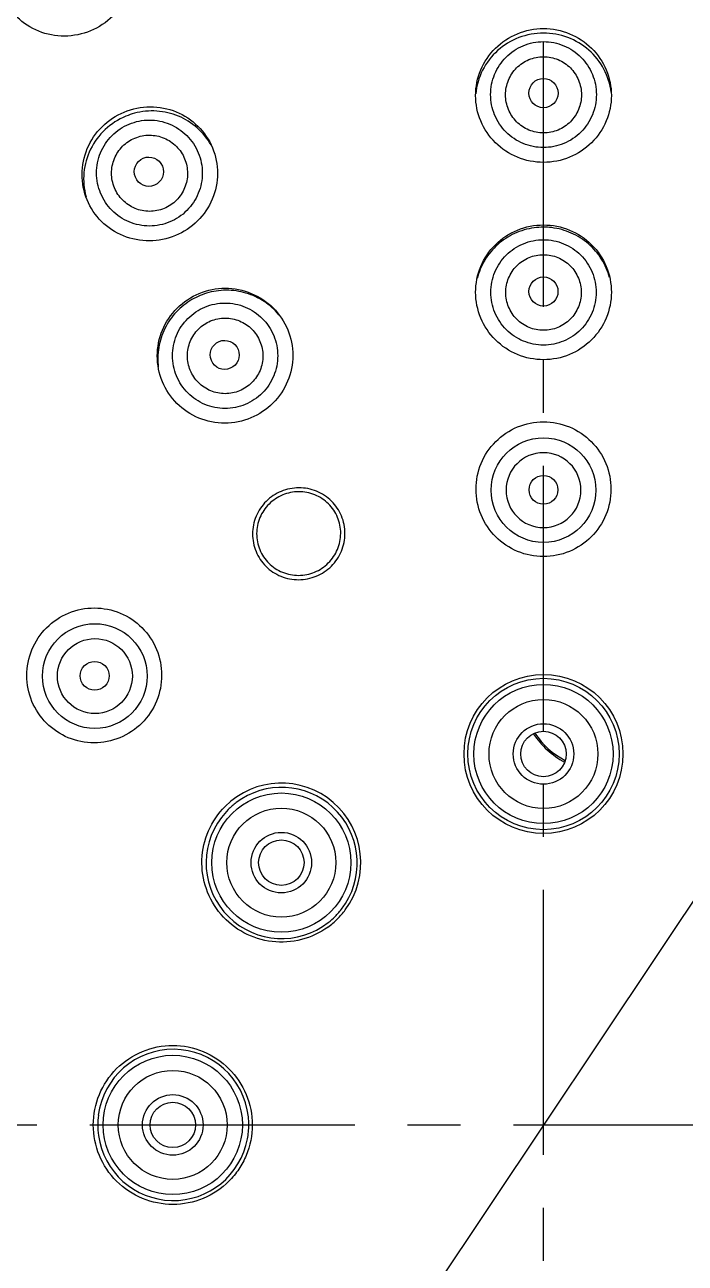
# Model space of a CAD drawing. Extents: x -5628 to -5208, y -2139 to -1842.
# Drawn here: x -5451.6 to -5429.77, y -2059.7 to -2018.8 of the extents above; entities that cross this region are included whole.
import ezdxf

# ---------------------------------------------------------------- set-up
doc = ezdxf.new("R2010")
doc.units = 0
doc.header["$LTSCALE"] = 7
doc.linetypes.add('CENTER', pattern=[2, 1.25, -0.25, 0.25, -0.25])
doc.layers.get('0').update_dxf_attribs({"color": 2, "linetype": 'CONTINUOUS'})
doc.layers.add('1', color=1, linetype='CENTER')
doc.layers.add('D', color=2, linetype='CONTINUOUS')

msp = doc.modelspace()

# ---------------------------------------------------------------- linework, layer by layer
at = {"color": 7, "linetype": 'Continuous'}
for centre, radius in [((-5434.455, -2034.171), 1.729), ((-5449.28, -2040.312), 1.729), ((-5449.279, -2040.313), 1.237), ((-5434.456, -2042.886), 2.626), ((-5434.456, -2042.886), 2.5), ((-5434.456, -2042.886), 2.3), ((-5434.456, -2042.886), 1.8), ((-5434.456, -2042.886), 1), ((-5434.456, -2042.886), 0.75), ((-5443.118, -2046.474), 2.3), ((-5443.118, -2046.474), 1.8), ((-5443.118, -2046.474), 1), ((-5443.118, -2046.474), 0.75), ((-5446.706, -2055.136), 2.3), ((-5446.706, -2055.136), 1.8), ((-5446.706, -2055.136), 1), ((-5446.706, -2055.136), 0.75)]:
    msp.add_circle(centre, radius, dxfattribs=at)
for centre, radius, start, end in [((-5434.456, -2055.136), 49.531, 2.1221, 357.8779), ((-5434.456, -2055.136), 49.5, 2.1158, 357.885), ((-5434.456, -2055.136), 49.2, 2.1526, 357.8474), ((-5434.456, -2055.136), 48.853, 2.3977, 357.6023), ((-5447.38, -2023.936), 2.285, 104.9838, 112.4848), ((-5434.455, -2027.769), 2.28, 90.0174, 97.8746), ((-5434.456, -2027.768), 2.28, 83.1474, 89.9887), ((-5444.928, -2029.851), 2.28, 112.5155, 120.0795), ((-5444.929, -2029.852), 2.28, 104.9211, 112.4845), ((-5434.455, -2034.173), 1.237, 90.0097, 269.9903), ((-5434.456, -2034.173), 1.237, 270.0097, 89.9903), ((-5432.455, -2040.674), 2.8, 213.4346, 242.2919), ((-5432.455, -2040.674), 2.747, 213.6446, 242.1386), ((-5443.118, -2046.474), 2.626, 323.5399, 134.999), ((-5443.107, -2046.485), 2.497, 327.722, 126.9763), ((-5443.102, -2046.492), 2.505, 126.9696, 134.9669), ((-5443.104, -2046.487), 2.499, 135.0191, 142.9391), ((-5443.107, -2046.485), 2.497, 142.9286, 308.1143), ((-5443.11, -2046.483), 2.501, 319.0189, 327.7152), ((-5443.107, -2046.485), 2.497, 315.0019, 319.0145), ((-5443.12, -2046.473), 2.629, 315.0219, 323.5531), ((-5443.121, -2046.47), 2.631, 305.9375, 314.985), ((-5443.108, -2046.484), 2.499, 308.1176, 314.9973), ((-5446.69, -2055.136), 2.497, 6.2347, 172.6316), ((-5446.682, -2055.138), 2.504, 172.6264, 179.9735), ((-5446.687, -2055.136), 2.499, 180.0191, 187.9391), ((-5446.695, -2055.136), 2.502, 349.3942, 359.9892), ((-5446.689, -2055.137), 2.496, 0.0039, 6.2423), ((-5446.69, -2055.136), 2.497, 187.9286, 349.3833)]:
    msp.add_arc(centre, radius, start, end, dxfattribs=at)
for centre, major_axis, ratio in [((-5434.456, -2021.062), (0, 0.484), 0.996099), ((-5447.495, -2023.656), (-0.185, 0.447), 0.996099), ((-5434.456, -2027.612), (0, 0.48), 0.998595), ((-5444.989, -2029.707), (-0.184, 0.443), 0.998595), ((-5434.456, -2034.162), (0, 0.476), 0.999844), ((-5449.287, -2040.305), (-0.337, 0.337), 0.999844)]:
    msp.add_ellipse(centre, major_axis=major_axis, ratio=ratio, dxfattribs=at)
for points, knots in [([(-5489.444, -2055.119), (-5489.444, -2052.257), (-5488.993, -2046.525), (-5486.988, -2038.143), (-5483.702, -2030.174), (-5479.216, -2022.813), (-5473.639, -2016.239), (-5467.106, -2010.613), (-5459.777, -2006.074), (-5451.832, -2002.73), (-5443.463, -2000.665), (-5434.875, -1999.927), (-5426.277, -2000.536), (-5417.879, -2002.475), (-5409.885, -2005.697), (-5402.489, -2010.125), (-5395.874, -2015.647), (-5392.088, -2019.973), (-5390.379, -2022.267)], [0, 0, 0, 0, 0.062496, 0.124994, 0.187495, 0.249999, 0.312509, 0.375024, 0.437534, 0.500039, 0.56254, 0.625038, 0.687536, 0.750033, 0.812531, 0.875031, 0.937525, 1, 1, 1, 1]), ([(-5393.131, -2026.87), (-5394.621, -2024.681), (-5397.965, -2020.54), (-5403.891, -2015.203), (-5410.591, -2010.871), (-5417.891, -2007.653), (-5425.61, -2005.63), (-5433.553, -2004.853), (-5441.519, -2005.344), (-5449.309, -2007.088), (-5456.725, -2010.044), (-5463.579, -2014.135), (-5469.699, -2019.259), (-5474.93, -2025.285), (-5479.142, -2032.063), (-5482.229, -2039.423), (-5484.114, -2047.178), (-5484.536, -2052.487), (-5484.536, -2055.136)], [0, 0, 0, 0, 0.062471, 0.124945, 0.187423, 0.249906, 0.312397, 0.374897, 0.437409, 0.499932, 0.562455, 0.62497, 0.687474, 0.749971, 0.812467, 0.874971, 0.937484, 1, 1, 1, 1]), ([(-5393.243, -2026.947), (-5393.992, -2025.859), (-5395.569, -2023.736), (-5399.054, -2019.762), (-5403.983, -2015.328), (-5410.661, -2011.012), (-5417.939, -2007.805), (-5425.633, -2005.789), (-5433.551, -2005.015), (-5441.492, -2005.504), (-5449.257, -2007.243), (-5456.649, -2010.189), (-5463.482, -2014.267), (-5469.582, -2019.374), (-5474.797, -2025.381), (-5478.996, -2032.137), (-5482.074, -2039.474), (-5483.952, -2047.203), (-5484.373, -2052.495), (-5484.373, -2055.136)], [0, 0, 0, 0, 0.031259, 0.062518, 0.12499, 0.187465, 0.249945, 0.312432, 0.37493, 0.437438, 0.499958, 0.562478, 0.624989, 0.68749, 0.749984, 0.812477, 0.874977, 0.937488, 1, 1, 1, 1]), ([(-5449.422, -2019.005), (-5449.692, -2019.117), (-5450.279, -2019.237), (-5451.153, -2019.074), (-5451.892, -2018.594), (-5452.383, -2017.869), (-5452.549, -2017.009), (-5452.366, -2016.147), (-5451.863, -2015.413), (-5451.363, -2015.083), (-5451.092, -2014.971)], [0, 0, 0, 0, 0.126991, 0.252772, 0.376936, 0.499949, 0.622972, 0.747166, 0.872981, 1, 1, 1, 1]), ([(-5451.092, -2014.971), (-5450.822, -2014.859), (-5450.235, -2014.739), (-5449.361, -2014.902), (-5448.622, -2015.382), (-5448.131, -2016.108), (-5447.965, -2016.968), (-5448.149, -2017.83), (-5448.652, -2018.563), (-5449.152, -2018.893), (-5449.422, -2019.005)], [0, 0, 0, 0, 0.127018, 0.252829, 0.377015, 0.500033, 0.623058, 0.747226, 0.87301, 1, 1, 1, 1]), ([(-5434.456, -2023.348), (-5434.748, -2023.348), (-5435.338, -2023.233), (-5436.083, -2022.741), (-5436.581, -2022.006), (-5436.756, -2021.14), (-5436.581, -2020.273), (-5436.083, -2019.538), (-5435.338, -2019.045), (-5434.748, -2018.93), (-5434.456, -2018.93)], [0, 0, 0, 0, 0.126324, 0.251822, 0.376254, 0.499933, 0.623628, 0.7481, 0.873643, 1, 1, 1, 1]), ([(-5434.456, -2019.079), (-5434.731, -2019.079), (-5435.286, -2019.181), (-5436.003, -2019.618), (-5436.513, -2020.279), (-5436.669, -2020.814), (-5436.695, -2021.082)], [0, 0, 0, 0, 0.252542, 0.50361, 0.752632, 1, 1, 1, 1]), ([(-5434.456, -2018.93), (-5434.163, -2018.93), (-5433.573, -2019.045), (-5432.828, -2019.538), (-5432.33, -2020.273), (-5432.155, -2021.14), (-5432.33, -2022.006), (-5432.828, -2022.741), (-5433.574, -2023.233), (-5434.163, -2023.348), (-5434.456, -2023.348)], [0, 0, 0, 0, 0.126357, 0.251894, 0.376365, 0.500064, 0.623744, 0.74818, 0.873682, 1, 1, 1, 1]), ([(-5432.221, -2021.032), (-5432.253, -2020.768), (-5432.417, -2020.245), (-5432.928, -2019.602), (-5433.637, -2019.178), (-5434.184, -2019.079), (-5434.456, -2019.079)], [0, 0, 0, 0, 0.247375, 0.496418, 0.747513, 1, 1, 1, 1]), ([(-5434.456, -2022.86), (-5434.683, -2022.86), (-5435.143, -2022.769), (-5435.723, -2022.379), (-5436.112, -2021.797), (-5436.248, -2021.11), (-5436.112, -2020.424), (-5435.723, -2019.842), (-5435.143, -2019.452), (-5434.683, -2019.361), (-5434.456, -2019.361)], [0, 0, 0, 0, 0.125026, 0.25002, 0.375015, 0.500001, 0.624988, 0.749981, 0.874974, 1, 1, 1, 1]), ([(-5434.456, -2019.361), (-5434.228, -2019.361), (-5433.768, -2019.452), (-5433.188, -2019.842), (-5432.799, -2020.424), (-5432.663, -2021.11), (-5432.799, -2021.797), (-5433.188, -2022.379), (-5433.768, -2022.769), (-5434.228, -2022.86), (-5434.456, -2022.86)], [0, 0, 0, 0, 0.125026, 0.250019, 0.375013, 0.499999, 0.624985, 0.74998, 0.874974, 1, 1, 1, 1]), ([(-5434.456, -2022.377), (-5434.619, -2022.377), (-5434.949, -2022.311), (-5435.366, -2022.03), (-5435.645, -2021.611), (-5435.742, -2021.118), (-5435.645, -2020.624), (-5435.366, -2020.205), (-5434.949, -2019.925), (-5434.619, -2019.859), (-5434.456, -2019.859)], [0, 0, 0, 0, 0.125005, 0.249995, 0.375, 0.500009, 0.625016, 0.750017, 0.875002, 1, 1, 1, 1]), ([(-5434.456, -2019.859), (-5434.292, -2019.859), (-5433.962, -2019.925), (-5433.545, -2020.205), (-5433.266, -2020.624), (-5433.169, -2021.118), (-5433.266, -2021.611), (-5433.545, -2022.03), (-5433.962, -2022.311), (-5434.292, -2022.377), (-5434.456, -2022.377)], [0, 0, 0, 0, 0.124998, 0.249983, 0.374984, 0.499991, 0.625, 0.750005, 0.874995, 1, 1, 1, 1]), ([(-5448.311, -2021.686), (-5448.041, -2021.574), (-5447.452, -2021.455), (-5446.575, -2021.625), (-5445.833, -2022.113), (-5445.34, -2022.847), (-5445.17, -2023.715), (-5445.349, -2024.584), (-5445.849, -2025.324), (-5446.35, -2025.656), (-5446.62, -2025.768)], [0, 0, 0, 0, 0.126357, 0.251896, 0.376364, 0.500055, 0.623739, 0.748176, 0.873678, 1, 1, 1, 1]), ([(-5445.442, -2022.774), (-5445.561, -2022.563), (-5445.873, -2022.178), (-5446.504, -2021.784), (-5447.232, -2021.614), (-5447.732, -2021.664), (-5447.971, -2021.728)], [0, 0, 0, 0, 0.247561, 0.496582, 0.747473, 1, 1, 1, 1]), ([(-5446.62, -2025.768), (-5446.891, -2025.88), (-5447.479, -2025.999), (-5448.356, -2025.83), (-5449.098, -2025.341), (-5449.591, -2024.608), (-5449.761, -2023.74), (-5449.582, -2022.87), (-5449.082, -2022.13), (-5448.581, -2021.798), (-5448.311, -2021.686)], [0, 0, 0, 0, 0.126324, 0.251822, 0.376254, 0.499933, 0.623628, 0.7481, 0.873643, 1, 1, 1, 1]), ([(-5448.254, -2021.824), (-5448.505, -2021.928), (-5448.972, -2022.228), (-5449.465, -2022.892), (-5449.691, -2023.682), (-5449.642, -2024.228), (-5449.571, -2024.484)], [0, 0, 0, 0, 0.252504, 0.503576, 0.752628, 1, 1, 1, 1]), ([(-5448.146, -2022.084), (-5447.936, -2021.997), (-5447.476, -2021.905), (-5446.791, -2022.043), (-5446.209, -2022.433), (-5445.821, -2023.015), (-5445.684, -2023.701), (-5445.82, -2024.388), (-5446.207, -2024.97), (-5446.597, -2025.23), (-5446.807, -2025.317)], [0, 0, 0, 0, 0.125026, 0.250019, 0.375013, 0.499999, 0.624985, 0.74998, 0.874974, 1, 1, 1, 1]), ([(-5446.807, -2025.317), (-5447.017, -2025.404), (-5447.477, -2025.496), (-5448.162, -2025.358), (-5448.744, -2024.969), (-5449.132, -2024.386), (-5449.269, -2023.7), (-5449.134, -2023.013), (-5448.746, -2022.431), (-5448.356, -2022.171), (-5448.146, -2022.084)], [0, 0, 0, 0, 0.125026, 0.25002, 0.375015, 0.500001, 0.624988, 0.749981, 0.874974, 1, 1, 1, 1]), ([(-5447.956, -2022.544), (-5447.805, -2022.482), (-5447.474, -2022.416), (-5446.982, -2022.516), (-5446.564, -2022.796), (-5446.285, -2023.215), (-5446.186, -2023.708), (-5446.283, -2024.202), (-5446.561, -2024.621), (-5446.841, -2024.808), (-5446.992, -2024.871)], [0, 0, 0, 0, 0.124998, 0.249983, 0.374984, 0.499991, 0.625, 0.750005, 0.874995, 1, 1, 1, 1]), ([(-5446.992, -2024.871), (-5447.143, -2024.933), (-5447.474, -2024.999), (-5447.966, -2024.899), (-5448.384, -2024.618), (-5448.663, -2024.2), (-5448.761, -2023.707), (-5448.664, -2023.213), (-5448.387, -2022.794), (-5448.107, -2022.607), (-5447.956, -2022.544)], [0, 0, 0, 0, 0.125005, 0.249995, 0.375, 0.500009, 0.625016, 0.750017, 0.875002, 1, 1, 1, 1]), ([(-5434.456, -2029.865), (-5434.748, -2029.865), (-5435.338, -2029.749), (-5436.083, -2029.252), (-5436.581, -2028.512), (-5436.756, -2027.64), (-5436.582, -2026.767), (-5436.084, -2026.026), (-5435.339, -2025.53), (-5434.748, -2025.414), (-5434.456, -2025.414)], [0, 0, 0, 0, 0.125854, 0.251153, 0.375769, 0.499913, 0.624081, 0.748756, 0.87411, 1, 1, 1, 1]), ([(-5434.767, -2025.51), (-5434.988, -2025.54), (-5435.424, -2025.667), (-5435.989, -2026.038), (-5436.421, -2026.556), (-5436.594, -2026.971), (-5436.649, -2027.184)], [0, 0, 0, 0, 0.251538, 0.502057, 0.751507, 1, 1, 1, 1]), ([(-5434.456, -2025.414), (-5434.163, -2025.414), (-5433.573, -2025.53), (-5432.827, -2026.026), (-5432.329, -2026.767), (-5432.155, -2027.64), (-5432.33, -2028.512), (-5432.828, -2029.252), (-5433.573, -2029.749), (-5434.163, -2029.865), (-5434.456, -2029.865)], [0, 0, 0, 0, 0.125892, 0.251243, 0.375917, 0.500092, 0.624242, 0.748863, 0.87415, 1, 1, 1, 1]), ([(-5432.27, -2027.153), (-5432.328, -2026.939), (-5432.509, -2026.526), (-5432.95, -2026.014), (-5433.523, -2025.651), (-5433.962, -2025.531), (-5434.184, -2025.504)], [0, 0, 0, 0, 0.248459, 0.497929, 0.748504, 1, 1, 1, 1]), ([(-5434.456, -2029.382), (-5434.682, -2029.381), (-5435.139, -2029.291), (-5435.717, -2028.904), (-5436.104, -2028.324), (-5436.24, -2027.641), (-5436.104, -2026.958), (-5435.717, -2026.379), (-5435.139, -2025.991), (-5434.682, -2025.901), (-5434.456, -2025.901)], [0, 0, 0, 0, 0.125018, 0.250007, 0.375005, 0.5, 0.624995, 0.749993, 0.874982, 1, 1, 1, 1]), ([(-5434.456, -2025.901), (-5434.229, -2025.901), (-5433.772, -2025.991), (-5433.194, -2026.379), (-5432.807, -2026.958), (-5432.671, -2027.641), (-5432.807, -2028.324), (-5433.194, -2028.904), (-5433.772, -2029.291), (-5434.229, -2029.381), (-5434.456, -2029.382)], [0, 0, 0, 0, 0.125018, 0.250007, 0.375005, 0.5, 0.624995, 0.749993, 0.874982, 1, 1, 1, 1]), ([(-5434.456, -2028.895), (-5434.618, -2028.895), (-5434.946, -2028.83), (-5435.361, -2028.551), (-5435.638, -2028.136), (-5435.735, -2027.646), (-5435.638, -2027.156), (-5435.361, -2026.74), (-5434.946, -2026.462), (-5434.618, -2026.397), (-5434.456, -2026.397)], [0, 0, 0, 0, 0.125008, 0.249999, 0.375001, 0.500005, 0.625009, 0.750009, 0.874997, 1, 1, 1, 1]), ([(-5434.456, -2026.397), (-5434.293, -2026.397), (-5433.965, -2026.462), (-5433.55, -2026.74), (-5433.273, -2027.156), (-5433.176, -2027.646), (-5433.273, -2028.136), (-5433.55, -2028.551), (-5433.965, -2028.83), (-5434.293, -2028.895), (-5434.456, -2028.895)], [0, 0, 0, 0, 0.125003, 0.249991, 0.374991, 0.499994, 0.624999, 0.750001, 0.874992, 1, 1, 1, 1]), ([(-5444.127, -2031.788), (-5444.397, -2031.9), (-5444.987, -2032.019), (-5445.865, -2031.846), (-5446.608, -2031.352), (-5447.103, -2030.613), (-5447.276, -2029.74), (-5447.1, -2028.865), (-5446.601, -2028.121), (-5446.1, -2027.788), (-5445.83, -2027.676)], [0, 0, 0, 0, 0.125854, 0.251153, 0.375769, 0.499913, 0.624081, 0.748756, 0.87411, 1, 1, 1, 1]), ([(-5445.83, -2027.676), (-5445.56, -2027.564), (-5444.97, -2027.446), (-5444.091, -2027.619), (-5443.348, -2028.113), (-5442.853, -2028.853), (-5442.68, -2029.725), (-5442.857, -2030.6), (-5443.356, -2031.343), (-5443.856, -2031.676), (-5444.127, -2031.788)], [0, 0, 0, 0, 0.125893, 0.251247, 0.375916, 0.500086, 0.624248, 0.748863, 0.874154, 1, 1, 1, 1]), ([(-5443.149, -2028.442), (-5443.283, -2028.269), (-5443.604, -2027.961), (-5444.198, -2027.659), (-5444.857, -2027.54), (-5445.303, -2027.592), (-5445.516, -2027.649)], [0, 0, 0, 0, 0.2485, 0.497968, 0.748494, 1, 1, 1, 1]), ([(-5446.071, -2027.878), (-5446.262, -2027.989), (-5446.614, -2028.268), (-5446.996, -2028.818), (-5447.203, -2029.453), (-5447.211, -2029.898), (-5447.184, -2030.115)], [0, 0, 0, 0, 0.251507, 0.502033, 0.751501, 1, 1, 1, 1]), ([(-5444.311, -2031.342), (-5444.521, -2031.429), (-5444.978, -2031.52), (-5445.66, -2031.383), (-5446.239, -2030.996), (-5446.626, -2030.417), (-5446.762, -2029.734), (-5446.627, -2029.051), (-5446.241, -2028.472), (-5445.853, -2028.213), (-5445.644, -2028.126)], [0, 0, 0, 0, 0.125018, 0.250007, 0.375005, 0.5, 0.624995, 0.749993, 0.874982, 1, 1, 1, 1]), ([(-5445.644, -2028.126), (-5445.434, -2028.04), (-5444.977, -2027.948), (-5444.295, -2028.085), (-5443.716, -2028.472), (-5443.329, -2029.051), (-5443.193, -2029.734), (-5443.329, -2030.417), (-5443.714, -2030.997), (-5444.102, -2031.255), (-5444.311, -2031.342)], [0, 0, 0, 0, 0.125018, 0.250007, 0.375005, 0.5, 0.624995, 0.749993, 0.874982, 1, 1, 1, 1]), ([(-5444.498, -2030.892), (-5444.648, -2030.954), (-5444.976, -2031.02), (-5445.465, -2030.921), (-5445.881, -2030.644), (-5446.158, -2030.228), (-5446.256, -2029.738), (-5446.158, -2029.248), (-5445.882, -2028.832), (-5445.604, -2028.647), (-5445.454, -2028.584)], [0, 0, 0, 0, 0.125008, 0.249999, 0.375001, 0.500005, 0.625009, 0.750009, 0.874997, 1, 1, 1, 1]), ([(-5445.454, -2028.584), (-5445.304, -2028.522), (-5444.976, -2028.457), (-5444.486, -2028.555), (-5444.071, -2028.833), (-5443.794, -2029.249), (-5443.696, -2029.739), (-5443.793, -2030.229), (-5444.07, -2030.644), (-5444.348, -2030.83), (-5444.498, -2030.892)], [0, 0, 0, 0, 0.125003, 0.249991, 0.374991, 0.499994, 0.624999, 0.750001, 0.874992, 1, 1, 1, 1]), ([(-5434.456, -2036.367), (-5434.746, -2036.367), (-5435.334, -2036.251), (-5436.075, -2035.754), (-5436.57, -2035.014), (-5436.743, -2034.142), (-5436.57, -2033.27), (-5436.076, -2032.529), (-5435.334, -2032.032), (-5434.747, -2031.915), (-5434.456, -2031.915)], [0, 0, 0, 0, 0.125481, 0.250618, 0.375377, 0.499878, 0.624413, 0.74925, 0.874465, 1, 1, 1, 1]), ([(-5434.456, -2031.915), (-5434.164, -2031.915), (-5433.577, -2032.032), (-5432.835, -2032.529), (-5432.341, -2033.27), (-5432.168, -2034.142), (-5432.341, -2035.014), (-5432.836, -2035.754), (-5433.577, -2036.251), (-5434.165, -2036.367), (-5434.456, -2036.367)], [0, 0, 0, 0, 0.125535, 0.250743, 0.375576, 0.500118, 0.624622, 0.749386, 0.874527, 1, 1, 1, 1]), ([(-5443.122, -2034.213), (-5443.306, -2034.289), (-5443.646, -2034.515), (-5443.987, -2035.02), (-5444.109, -2035.616), (-5443.992, -2036.212), (-5443.654, -2036.717), (-5443.146, -2037.053), (-5442.547, -2037.169), (-5442.146, -2037.088), (-5441.963, -2037.012)], [0, 0, 0, 0, 0.125428, 0.250556, 0.37528, 0.499758, 0.624311, 0.749224, 0.874506, 1, 1, 1, 1]), ([(-5443.073, -2034.332), (-5443.24, -2034.401), (-5443.55, -2034.607), (-5443.86, -2035.066), (-5443.971, -2035.609), (-5443.865, -2036.151), (-5443.557, -2036.611), (-5443.094, -2036.917), (-5442.55, -2037.023), (-5442.185, -2036.949), (-5442.018, -2036.88)], [0, 0, 0, 0, 0.125428, 0.250556, 0.37528, 0.499758, 0.624311, 0.749224, 0.874506, 1, 1, 1, 1]), ([(-5441.963, -2037.012), (-5441.779, -2036.936), (-5441.438, -2036.71), (-5441.097, -2036.203), (-5440.976, -2035.607), (-5441.094, -2035.011), (-5441.433, -2034.507), (-5441.941, -2034.172), (-5442.538, -2034.056), (-5442.939, -2034.137), (-5443.122, -2034.213)], [0, 0, 0, 0, 0.125683, 0.251059, 0.37592, 0.500397, 0.624814, 0.749499, 0.874603, 1, 1, 1, 1]), ([(-5442.018, -2036.88), (-5441.85, -2036.811), (-5441.54, -2036.604), (-5441.23, -2036.144), (-5441.12, -2035.6), (-5441.227, -2035.058), (-5441.536, -2034.599), (-5441.998, -2034.295), (-5442.542, -2034.189), (-5442.906, -2034.263), (-5443.073, -2034.332)], [0, 0, 0, 0, 0.125683, 0.251059, 0.375919, 0.500397, 0.624813, 0.749499, 0.874603, 1, 1, 1, 1]), ([(-5450.875, -2038.717), (-5450.669, -2038.511), (-5450.172, -2038.178), (-5449.296, -2038.005), (-5448.422, -2038.179), (-5447.683, -2038.673), (-5447.189, -2039.413), (-5447.016, -2040.286), (-5447.189, -2041.161), (-5447.522, -2041.659), (-5447.727, -2041.865)], [0, 0, 0, 0, 0.125535, 0.250743, 0.375576, 0.500118, 0.624622, 0.749386, 0.874527, 1, 1, 1, 1]), ([(-5447.727, -2041.865), (-5447.933, -2042.07), (-5448.431, -2042.403), (-5449.306, -2042.576), (-5450.179, -2042.403), (-5450.919, -2041.909), (-5451.413, -2041.17), (-5451.587, -2040.296), (-5451.414, -2039.42), (-5451.081, -2038.922), (-5450.875, -2038.717)], [0, 0, 0, 0, 0.125481, 0.250618, 0.375377, 0.499878, 0.624413, 0.74925, 0.874465, 1, 1, 1, 1]), ([(-5441.576, -2048.601), (-5441.839, -2048.791), (-5442.441, -2049.076), (-5443.433, -2049.143), (-5444.383, -2048.845), (-5445.159, -2048.223), (-5445.655, -2047.36), (-5445.803, -2046.373), (-5445.582, -2045.4), (-5445.205, -2044.848), (-5444.975, -2044.617)], [0, 0, 0, 0, 0.124935, 0.249756, 0.374501, 0.499283, 0.624197, 0.749304, 0.874585, 1, 1, 1, 1]), ([(-5449.332, -2055.136), (-5449.332, -2054.794), (-5449.195, -2054.103), (-5448.609, -2053.23), (-5447.735, -2052.646), (-5446.705, -2052.442), (-5445.674, -2052.647), (-5444.801, -2053.231), (-5444.216, -2054.104), (-5444.079, -2054.795), (-5444.079, -2055.136)], [0, 0, 0, 0, 0.125171, 0.250237, 0.375195, 0.500096, 0.625001, 0.749907, 0.874905, 1, 1, 1, 1]), ([(-5390.497, -2088.165), (-5392.213, -2090.448), (-5396.008, -2094.756), (-5402.632, -2100.247), (-5410.029, -2104.647), (-5418.021, -2107.842), (-5426.412, -2109.757), (-5434.999, -2110.344), (-5443.573, -2109.589), (-5451.926, -2107.511), (-5459.854, -2104.159), (-5467.166, -2099.615), (-5473.683, -2093.989), (-5479.245, -2087.419), (-5483.719, -2080.065), (-5486.995, -2072.106), (-5488.994, -2063.736), (-5489.444, -2058.011), (-5489.444, -2055.154)], [0, 0, 0, 0, 0.062475, 0.124969, 0.187468, 0.249967, 0.312464, 0.374962, 0.437461, 0.499962, 0.562466, 0.624976, 0.687491, 0.750001, 0.812506, 0.875006, 0.937504, 1, 1, 1, 1]), ([(-5484.536, -2055.136), (-5484.536, -2057.786), (-5484.114, -2063.095), (-5482.23, -2070.849), (-5479.142, -2078.209), (-5474.93, -2084.987), (-5469.699, -2091.014), (-5463.579, -2096.137), (-5456.726, -2100.229), (-5449.31, -2103.184), (-5441.52, -2104.929), (-5433.553, -2105.419), (-5425.61, -2104.643), (-5417.891, -2102.62), (-5410.591, -2099.402), (-5403.891, -2095.07), (-5397.965, -2089.733), (-5394.621, -2085.592), (-5393.131, -2083.403)], [0, 0, 0, 0, 0.062515, 0.125028, 0.187531, 0.250026, 0.312523, 0.375027, 0.437541, 0.500065, 0.562587, 0.6251, 0.687602, 0.750093, 0.812577, 0.875055, 0.937529, 1, 1, 1, 1]), ([(-5484.373, -2055.136), (-5484.373, -2057.778), (-5483.952, -2063.069), (-5482.074, -2070.799), (-5478.996, -2078.136), (-5474.797, -2084.892), (-5469.582, -2090.899), (-5463.482, -2096.006), (-5456.65, -2100.084), (-5449.258, -2103.03), (-5441.492, -2104.769), (-5433.551, -2105.258), (-5425.633, -2104.484), (-5417.939, -2102.468), (-5410.661, -2099.261), (-5403.983, -2094.945), (-5399.054, -2090.511), (-5395.569, -2086.537), (-5393.992, -2084.414), (-5393.243, -2083.326)], [0, 0, 0, 0, 0.062512, 0.125021, 0.187521, 0.250014, 0.312507, 0.375008, 0.437519, 0.500039, 0.562558, 0.625068, 0.687566, 0.750054, 0.812535, 0.87501, 0.937482, 0.968741, 1, 1, 1, 1]), ([(-5444.079, -2055.136), (-5444.079, -2055.478), (-5444.183, -2055.999), (-5444.509, -2056.605), (-5444.945, -2057.138), (-5445.674, -2057.626), (-5446.704, -2057.831), (-5447.734, -2057.627), (-5448.609, -2057.043), (-5449.195, -2056.17), (-5449.332, -2055.479), (-5449.332, -2055.136)], [0, 0, 0, 0, 0.125078, 0.187841, 0.250575, 0.375337, 0.500066, 0.624863, 0.749796, 0.874852, 1, 1, 1, 1])]:
    msp.add_open_spline(points, degree=3, knots=knots, dxfattribs=at)
at = {"layer": '1'}
for p, q in [((-5434.456, -2112.123), (-5434.456, -1998.184)), ((-5491.444, -2055.136), (-5243.901, -2055.136))]:
    msp.add_line(p, q, dxfattribs=at)
at = {"layer": 'D'}
msp.add_line((-5467.794, -2105.038), (-5393.522, -1993.905), dxfattribs=at)

doc.saveas('drawing.dxf')
